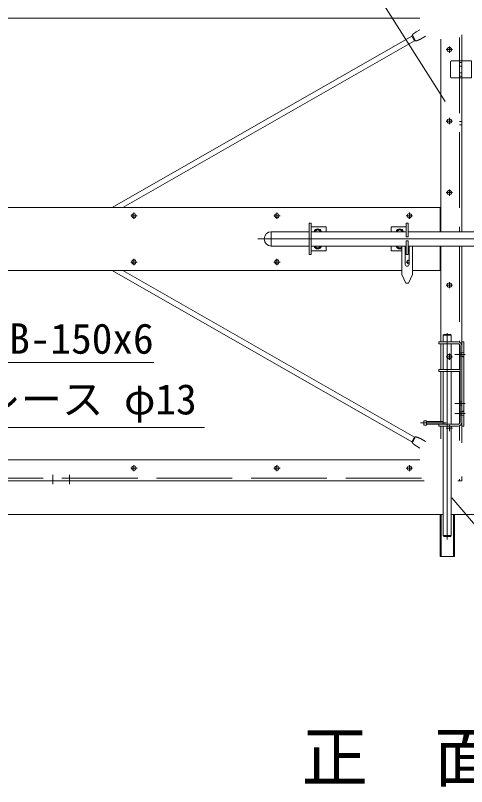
# Model space of a CAD drawing. Units: millimetres, scale not verified. Extents: x -6300 to 6300, y -4455 to 4455.
# Drawn here: x -3123 to -2050, y -822 to 1011 of the extents above; entities that cross this region are included whole.
import ezdxf
from ezdxf.enums import TextEntityAlignment as Align

# ---------------------------------------------------------------- set-up
doc = ezdxf.new("R2010")
doc.units = ezdxf.units.MM
doc.header["$LTSCALE"] = 30
doc.linetypes.add('DASHED', pattern=[7.5, 6, -1.5])
doc.linetypes.add('USER1', pattern=[50.8, 31.75, -6.35, 6.35, -6.35])
for name, color, linetype, lineweight in [('0-0_D-STR1', 1, 'Continuous', 18), ('0-1_D-BMK', 2, 'USER1', 13), ('0-3_D-BGD', 7, 'Continuous', 9), ('0-5_D-STR-TXT', 7, 'Continuous', 9), ('0-8_D-TTL-TXT', 7, 'Continuous', 18), ('0-9_D-STR2', 7, 'Continuous', 9), ('0-A_D-STR3', 3, 'Continuous', 13)]:
    doc.layers.add(name, color=color, linetype=linetype, lineweight=lineweight)
doc.styles.add('ＭＳ ゴシック', font='')
doc.styles.get('ＭＳ ゴシック').set_extended_font_data('MS Gothic')

msp = doc.modelspace()

# ---------------------------------------------------------------- linework, layer by layer
at = {"layer": '0-0_D-STR1'}
for p, q in [((-2161.01, 1004.73), (-3861.01, 1004.73)), ((-2111.01, 954.73), (-2111.01, 496.73)), ((-2061.01, 964.73), (-2061.01, 496.73)), ((-2111.01, 554.73), (-3911.01, 554.73)), ((-2113.01, 554.73), (-2113.01, 496.73)), ((-2113.01, 462.73), (-2113.01, 404.73)), ((-2111.01, 462.73), (-2111.01, 234.73)), ((-2061.01, 462.73), (-2061.01, -5.27)), ((-2203.76, 404.73), (-3911.01, 404.73)), ((-2110.72, 404.73), (-2178.76, 404.73)), ((-2111.01, 230.23), (-2111.01, 169.23)), ((-2111.01, 164.73), (-2111.01, 45.23)), ((-2111.01, 34.73), (-2111.01, 4.73)), ((-2161.01, -45.27), (-3861.01, -45.27)), ((-2061.01, -85.27), (-2061.01, -95.27)), ((-2151.01, -95.27), (-3871.01, -95.27)), ((-2061.01, -95.27), (-2071.01, -95.27))]:
    msp.add_line(p, q, dxfattribs=at)
at = {"layer": '0-0_D-STR1', "linetype": 'DASHED'}
for p, q in [((-2067.01, 958.73), (-2067.01, 496.73)), ((-2061.01, 898.73), (-2067.01, 898.73)), ((-2061.01, 890.73), (-2067.01, 890.73)), ((-2061.01, 874.73), (-2067.01, 874.73)), ((-2061.01, 866.73), (-2067.01, 866.73)), ((-2061.01, 758.73), (-2067.01, 758.73)), ((-2061.01, 750.73), (-2067.01, 750.73)), ((-2067.01, 462.73), (-2067.01, 234.22)), ((-2067.01, 229.09), (-2067.01, 169.23)), ((-2067.01, 208.73), (-2061.01, 208.73)), ((-2067.01, 200.73), (-2061.01, 200.73)), ((-2067.01, 164.73), (-2067.01, 40.38)), ((-2067.01, 92.73), (-2061.01, 92.73)), ((-2067.01, 84.73), (-2061.01, 84.73)), ((-2067.01, 68.73), (-2061.01, 68.73)), ((-2067.01, 60.73), (-2061.01, 60.73)), ((-2067.01, 35.25), (-2067.01, 0.73)), ((-2157.01, -89.27), (-3865.01, -89.27)), ((-2067.01, -91.27), (-2067.01, -95.27))]:
    msp.add_line(p, q, dxfattribs=at)
at = {"layer": '0-1_D-BMK'}
for p, q in [((-2091.01, 937.17), (-2091.01, 922.29)), ((-2098.45, 929.73), (-2083.57, 929.73)), ((-2098.45, 759.73), (-2083.57, 759.73)), ((-2091.01, 767.17), (-2091.01, 752.29)), ((-2098.45, 589.73), (-2083.57, 589.73)), ((-2091.01, 597.17), (-2091.01, 582.29)), ((-2848.45, 534.73), (-2833.57, 534.73)), ((-2841.01, 542.17), (-2841.01, 527.29)), ((-2508.45, 534.73), (-2493.57, 534.73)), ((-2501.01, 542.17), (-2501.01, 527.29)), ((-2193.45, 534.73), (-2178.57, 534.73)), ((-2186.01, 542.17), (-2186.01, 527.29)), ((-1615.25, 479.73), (-2546.25, 479.73)), ((-2848.45, 424.73), (-2833.57, 424.73)), ((-2841.01, 432.17), (-2841.01, 417.29)), ((-2508.45, 424.73), (-2493.57, 424.73)), ((-2501.01, 432.17), (-2501.01, 417.29)), ((-2186.76, 424.73), (-2193.45, 424.73)), ((-2098.45, 369.73), (-2083.57, 369.73)), ((-2091.01, 377.17), (-2091.01, 362.29)), ((-2096.01, 255.57), (-2096.01, -235.13)), ((-2091.01, 207.17), (-2091.01, 192.29)), ((-2053.01, 204.73), (-2078.01, 204.73)), ((-2098.45, 199.73), (-2083.57, 199.73)), ((-2053.01, 88.73), (-2078.01, 88.73)), ((-2053.01, 64.73), (-2078.01, 64.73)), ((-2159.52, 42.23), (-2098.49, 42.23)), ((-2091.01, 37.17), (-2091.01, 22.29)), ((-2098.45, 29.73), (-2083.57, 29.73)), ((-2848.45, -65.27), (-2833.57, -65.27)), ((-2841.01, -57.83), (-2841.01, -72.71)), ((-2508.45, -65.27), (-2493.57, -65.27)), ((-2501.01, -57.83), (-2501.01, -72.71)), ((-2193.45, -65.27), (-2178.57, -65.27)), ((-2186.01, -57.83), (-2186.01, -72.71)), ((-3033.72, -103.27), (-3033.72, -81.27)), ((-2993.72, -103.27), (-2993.72, -81.27))]:
    msp.add_line(p, q, dxfattribs=at)
at = {"layer": '0-3_D-BGD'}
msp.add_line((-3799.51, -175.27), (-2105.51, -175.27), dxfattribs=at)
at = {"layer": '0-5_D-STR-TXT'}
for points in [[(-3115.92, 1182.05), (-2338.66, 1182.05), (-2101.14, 806.25)], [(-2793.74, 186.25), (-3204.43, 186.25), (-3327.11, 402.99)], [(-2673.15, 31.67), (-3309.43, 31.67), (-3414.53, 239.2)], [(-1267.26, -432.42), (-1831.78, -432.42), (-2085.21, -135.61)]]:
    msp.add_lwpolyline(points, dxfattribs=at)
at = {"layer": '0-8_D-TTL-TXT', "color": 3}
msp.add_line((-2424.01, 442.23), (-2419.51, 442.23), dxfattribs=at)
at = {"layer": '0-9_D-STR2'}
msp.add_line((-2086.51, -175.27), (-2012.51, -175.27), dxfattribs=at)
at = {"layer": '0-A_D-STR3'}
for p, q in [((-2161.01, 976.97), (-2169.62, 972.04)), ((-2892.55, 554.73), (-2179.96, 961.93)), ((-2179.96, 961.93), (-2173.66, 950.9)), ((-2178.95, 964.19), (-2171.2, 950.62)), ((-2147.77, 961.49), (-2159.7, 954.68)), ((-2866.96, 554.73), (-2173.66, 950.9)), ((-2061.01, 862.73), (-2038.01, 862.73)), ((-2424.01, 517.23), (-2424.01, 442.23)), ((-2424.01, 517.23), (-2419.51, 517.23)), ((-2419.51, 517.23), (-2419.51, 442.23)), ((-2193.51, 517.23), (-2193.51, 484.73)), ((-2189.01, 517.23), (-2193.51, 517.23)), ((-2189.01, 517.23), (-2189.01, 484.73)), ((-2514.25, 496.73), (-2514.25, 462.73)), ((-2424.01, 496.73), (-2514.25, 496.73)), ((-2419.51, 508.23), (-2384.01, 508.23)), ((-2193.51, 496.73), (-2419.51, 496.73)), ((-2404.01, 502.23), (-2410.51, 498.49)), ((-2410.51, 498.49), (-2410.51, 496.73)), ((-2404.01, 502.23), (-2397.51, 498.49)), ((-2397.51, 498.49), (-2397.51, 496.73)), ((-2384.01, 508.23), (-2384.01, 496.73)), ((-2229.01, 508.23), (-2229.01, 496.73)), ((-2193.51, 508.23), (-2229.01, 508.23)), ((-2209.01, 502.23), (-2215.51, 498.49)), ((-2215.51, 498.49), (-2215.51, 496.73)), ((-2209.01, 502.23), (-2202.51, 498.49)), ((-2202.51, 498.49), (-2202.51, 496.73)), ((-1910.01, 496.73), (-2189.01, 496.73)), ((-2189.01, 484.73), (-2193.51, 484.73)), ((-2424.01, 462.73), (-2514.25, 462.73)), ((-2193.51, 462.73), (-2419.51, 462.73)), ((-2410.51, 462.73), (-2410.51, 460.97)), ((-2404.01, 457.23), (-2410.51, 460.97)), ((-2404.01, 457.23), (-2397.51, 460.97)), ((-2397.51, 462.73), (-2397.51, 460.97)), ((-2384.01, 462.73), (-2384.01, 451.23)), ((-2229.01, 462.73), (-2229.01, 451.23)), ((-2215.51, 462.73), (-2215.51, 460.97)), ((-2209.01, 457.23), (-2215.51, 460.97)), ((-2209.01, 457.23), (-2203.76, 460.26)), ((-2203.76, 462.73), (-2203.76, 394.73)), ((-2195.76, 462.73), (-2195.76, 419.23)), ((-2193.51, 474.73), (-2193.51, 442.23)), ((-2189.01, 474.73), (-2193.51, 474.73)), ((-2189.01, 474.73), (-2189.01, 442.23)), ((-1910.01, 462.73), (-2189.01, 462.73)), ((-2186.76, 462.73), (-2186.76, 419.23)), ((-2178.76, 462.73), (-2178.76, 394.73)), ((-2419.51, 451.23), (-2384.01, 451.23)), ((-2203.76, 451.23), (-2229.01, 451.23)), ((-2193.51, 451.23), (-2195.76, 451.23)), ((-2189.01, 442.23), (-2193.51, 442.23)), ((-2179.96, -2.46), (-2892.55, 404.73)), ((-2173.66, 8.57), (-2866.96, 404.73)), ((-2194.26, 374.73), (-2203.76, 394.73)), ((-2188.26, 374.73), (-2178.76, 394.73)), ((-2188.26, 374.73), (-2194.26, 374.73)), ((-2103.51, 252.48), (-2105.51, 250.48)), ((-2105.51, 250.48), (-2086.51, 250.48)), ((-2105.51, 234.73), (-2105.51, 250.48)), ((-2103.51, 252.48), (-2088.51, 252.48)), ((-2086.51, 250.48), (-2088.51, 252.48)), ((-2086.51, 234.73), (-2086.51, 250.48)), ((-2116.01, 234.73), (-2070.01, 234.73)), ((-2116.01, 230.23), (-2116.01, 234.73)), ((-2116.01, 230.23), (-2070.01, 230.23)), ((-2105.51, 169.23), (-2105.51, 230.23)), ((-2086.51, 169.23), (-2086.51, 230.23)), ((-2065.51, 43.73), (-2065.51, 225.73)), ((-2056.51, 234.73), (-2061.01, 234.73)), ((-2061.01, 34.73), (-2061.01, 234.73)), ((-2061.01, 225.73), (-2061.01, 43.73)), ((-2056.51, 34.73), (-2056.51, 234.73)), ((-2116.01, 169.23), (-2065.51, 169.23)), ((-2116.01, 164.73), (-2116.01, 169.23)), ((-2116.01, 164.73), (-2065.51, 164.73)), ((-2105.51, 39.23), (-2105.51, 164.73)), ((-2086.51, 39.23), (-2086.51, 164.73)), ((-2151.51, 37.23), (-2145.51, 37.23)), ((-2145.51, 37.23), (-2145.51, 47.23)), ((-2105.51, 45.23), (-2145.51, 45.23)), ((-2105.51, 39.23), (-2145.51, 39.23)), ((-2116.01, 34.73), (-2116.01, 39.23)), ((-2070.01, 39.23), (-2116.01, 39.23)), ((-2070.01, 34.73), (-2116.01, 34.73)), ((-2105.51, -225.77), (-2105.51, 34.73)), ((-2086.51, -225.77), (-2086.51, 34.73)), ((-2056.51, 34.73), (-2061.01, 34.73)), ((-2173.66, 8.57), (-2179.96, -2.46)), ((-2171.2, 8.84), (-2178.95, -4.72)), ((-2147.77, -2.03), (-2159.7, 4.79)), ((-2161.01, -17.5), (-2169.62, -12.58)), ((-2113.01, -175.27), (-2113.01, -275.27)), ((-2110.71, -175.27), (-2110.71, -275.27)), ((-2081.31, -275.27), (-2081.31, -175.27)), ((-2086.51, -225.77), (-2105.51, -225.77)), ((-2103.51, -227.77), (-2105.51, -225.77)), ((-2103.51, -227.77), (-2088.51, -227.77)), ((-2086.51, -225.77), (-2088.51, -227.77))]:
    msp.add_line(p, q, dxfattribs=at)
at = {"layer": '0-A_D-STR3', "linetype": 'DASHED'}
for p, q in [((-2088.01, 864.73), (-2088.01, 900.73)), ((-2086.01, 902.73), (-2061.01, 902.73)), ((-2061.01, 862.73), (-2086.01, 862.73)), ((-2065.51, 208.73), (-2061.01, 208.73)), ((-2060.91, 208.73), (-2056.51, 210.73)), ((-2065.51, 200.73), (-2061.01, 200.73)), ((-2060.91, 200.73), (-2056.51, 198.73)), ((-2065.51, 68.73), (-2061.01, 68.73)), ((-2065.51, 60.73), (-2061.01, 60.73)), ((-2060.91, 68.73), (-2056.51, 70.73)), ((-2060.91, 60.73), (-2056.51, 58.73))]:
    msp.add_line(p, q, dxfattribs=at)
at = {"layer": '0-A_D-STR3'}
for points in [[(-2173.87, 969.13), (-2173.67, 969.28), (-2173.47, 969.42), (-2173.27, 969.57), (-2173.07, 969.71), (-2172.87, 969.85), (-2172.66, 969.99), (-2172.46, 970.14), (-2172.26, 970.28), (-2172.06, 970.42), (-2171.86, 970.56), (-2171.66, 970.7), (-2171.46, 970.83), (-2171.25, 970.97), (-2171.05, 971.11), (-2170.85, 971.24), (-2170.64, 971.38), (-2170.44, 971.51), (-2170.24, 971.65), (-2170.03, 971.78), (-2169.82, 971.91), (-2169.62, 972.04)], [(-2179.96, 961.93), (-2179.87, 962.15), (-2179.77, 962.38), (-2179.68, 962.61), (-2179.58, 962.84), (-2179.48, 963.06), (-2179.38, 963.29), (-2179.28, 963.52), (-2179.18, 963.74), (-2179.07, 963.96), (-2178.96, 964.18), (-2178.84, 964.39), (-2178.72, 964.6), (-2178.59, 964.81), (-2178.46, 965.01), (-2178.32, 965.21), (-2178.17, 965.41), (-2178.02, 965.6), (-2177.86, 965.78), (-2177.7, 965.97), (-2177.53, 966.15), (-2177.36, 966.32), (-2177.19, 966.5), (-2177.01, 966.67), (-2176.83, 966.83), (-2176.64, 967), (-2176.45, 967.16), (-2176.26, 967.32), (-2176.07, 967.48), (-2175.88, 967.64), (-2175.68, 967.79), (-2175.48, 967.94), (-2175.28, 968.1), (-2175.08, 968.25), (-2174.88, 968.4), (-2174.68, 968.54), (-2174.48, 968.69), (-2174.27, 968.84), (-2174.07, 968.99), (-2173.87, 969.13)], [(-2164.36, 952.49), (-2164.14, 952.59), (-2163.91, 952.69), (-2163.68, 952.79), (-2163.46, 952.89), (-2163.23, 952.99), (-2163.01, 953.09), (-2162.78, 953.2), (-2162.56, 953.3), (-2162.34, 953.4), (-2162.11, 953.5), (-2161.89, 953.61), (-2161.67, 953.71), (-2161.45, 953.81), (-2161.23, 953.92), (-2161.01, 954.03), (-2160.79, 954.13), (-2160.57, 954.24), (-2160.35, 954.35), (-2160.13, 954.46), (-2159.91, 954.57), (-2159.7, 954.68)], [(-2173.66, 950.9), (-2173.42, 950.87), (-2173.17, 950.84), (-2172.93, 950.8), (-2172.68, 950.77), (-2172.44, 950.74), (-2172.19, 950.71), (-2171.95, 950.68), (-2171.7, 950.66), (-2171.46, 950.64), (-2171.21, 950.62), (-2170.97, 950.62), (-2170.73, 950.61), (-2170.48, 950.62), (-2170.24, 950.63), (-2170, 950.65), (-2169.76, 950.68), (-2169.51, 950.72), (-2169.27, 950.76), (-2169.03, 950.8), (-2168.8, 950.85), (-2168.56, 950.91), (-2168.32, 950.97), (-2168.08, 951.04), (-2167.84, 951.11), (-2167.61, 951.19), (-2167.37, 951.27), (-2167.14, 951.35), (-2166.9, 951.44), (-2166.67, 951.52), (-2166.44, 951.62), (-2166.2, 951.71), (-2165.97, 951.8), (-2165.74, 951.9), (-2165.51, 952), (-2165.28, 952.1), (-2165.05, 952.2), (-2164.82, 952.29), (-2164.59, 952.39), (-2164.36, 952.49)], [(-2061.01, 902.73), (-2038.01, 902.73), (-2038.01, 862.73)], [(-2151.51, 37.23), (-2151.51, 47.23), (-2145.51, 47.23)], [(-2173.66, 8.57), (-2173.42, 8.6), (-2173.17, 8.63), (-2172.93, 8.66), (-2172.68, 8.7), (-2172.44, 8.73), (-2172.19, 8.76), (-2171.95, 8.78), (-2171.7, 8.81), (-2171.46, 8.83), (-2171.21, 8.84), (-2170.97, 8.85), (-2170.73, 8.85), (-2170.48, 8.85), (-2170.24, 8.83), (-2170, 8.81), (-2169.76, 8.78), (-2169.51, 8.75), (-2169.27, 8.71), (-2169.03, 8.66), (-2168.8, 8.61), (-2168.56, 8.55), (-2168.32, 8.49), (-2168.08, 8.43), (-2167.84, 8.35), (-2167.61, 8.28), (-2167.37, 8.2), (-2167.14, 8.12), (-2166.9, 8.03), (-2166.67, 7.94), (-2166.44, 7.85), (-2166.2, 7.76), (-2165.97, 7.66), (-2165.74, 7.57), (-2165.51, 7.47), (-2165.28, 7.37), (-2165.05, 7.27), (-2164.82, 7.17), (-2164.59, 7.07), (-2164.36, 6.97)], [(-2164.36, 6.97), (-2164.14, 6.87), (-2163.91, 6.77), (-2163.68, 6.67), (-2163.46, 6.57), (-2163.23, 6.47), (-2163.01, 6.37), (-2162.78, 6.27), (-2162.56, 6.17), (-2162.34, 6.07), (-2162.11, 5.96), (-2161.89, 5.86), (-2161.67, 5.76), (-2161.45, 5.65), (-2161.23, 5.55), (-2161.01, 5.44), (-2160.79, 5.33), (-2160.57, 5.23), (-2160.35, 5.12), (-2160.13, 5.01), (-2159.91, 4.9), (-2159.7, 4.79)], [(-2179.96, -2.46), (-2179.87, -2.69), (-2179.77, -2.92), (-2179.68, -3.14), (-2179.58, -3.37), (-2179.48, -3.6), (-2179.38, -3.82), (-2179.28, -4.05), (-2179.18, -4.27), (-2179.07, -4.49), (-2178.96, -4.71), (-2178.84, -4.93), (-2178.72, -5.14), (-2178.59, -5.34), (-2178.46, -5.55), (-2178.32, -5.74), (-2178.17, -5.94), (-2178.02, -6.13), (-2177.86, -6.32), (-2177.7, -6.5), (-2177.53, -6.68), (-2177.36, -6.86), (-2177.19, -7.03), (-2177.01, -7.2), (-2176.83, -7.37), (-2176.64, -7.53), (-2176.45, -7.69), (-2176.26, -7.86), (-2176.07, -8.01), (-2175.88, -8.17), (-2175.68, -8.33), (-2175.48, -8.48), (-2175.28, -8.63), (-2175.08, -8.78), (-2174.88, -8.93), (-2174.68, -9.08), (-2174.48, -9.23), (-2174.27, -9.37), (-2174.07, -9.52), (-2173.87, -9.66)], [(-2173.87, -9.66), (-2173.67, -9.81), (-2173.47, -9.95), (-2173.27, -10.1), (-2173.07, -10.24), (-2172.87, -10.39), (-2172.66, -10.53), (-2172.46, -10.67), (-2172.26, -10.81), (-2172.06, -10.95), (-2171.86, -11.09), (-2171.66, -11.23), (-2171.46, -11.37), (-2171.25, -11.5), (-2171.05, -11.64), (-2170.85, -11.78), (-2170.64, -11.91), (-2170.44, -12.05), (-2170.24, -12.18), (-2170.03, -12.31), (-2169.82, -12.45), (-2169.62, -12.58)], [(-2113.01, -275.27), (-2079.01, -275.27), (-2079.01, -175.27)]]:
    msp.add_lwpolyline(points, dxfattribs=at)
for centre in [(-2091.01, 929.73), (-2091.01, 759.73), (-2091.01, 589.73), (-2841.01, 534.73), (-2501.01, 534.73), (-2186.01, 534.73), (-2841.01, 424.73), (-2501.01, 424.73), (-2091.01, 369.73), (-2091.01, 199.73), (-2841.01, -65.27), (-2501.01, -65.27), (-2186.01, -65.27)]:
    msp.add_circle(centre, 5.25, dxfattribs=at)
at = {"layer": '0-A_D-STR3', "linetype": 'DASHED'}
for centre, start, end in [((-2086.01, 900.73), 90, 180), ((-2086.01, 864.73), 180, 270)]:
    msp.add_arc(centre, 2, start, end, dxfattribs=at)
at = {"layer": '0-A_D-STR3'}
for centre, radius, start, end in [((-2514.25, 479.73), 17, 90, 270), ((-2404.01, 494.73), 9, 12.83959, 167.16041), ((-2404.01, 494.73), 6.5, 17.92021, 162.07979), ((-2209.01, 494.73), 9, 12.83959, 167.16041), ((-2209.01, 494.73), 6.5, 17.92021, 162.07979), ((-2404.01, 464.73), 9, 192.83959, 347.16041), ((-2404.01, 464.73), 6.5, 197.92021, 342.07979), ((-2209.01, 464.73), 9, 192.83959, 305.68533), ((-2209.01, 464.73), 6.5, 197.92022, 323.87107), ((-2186.01, 424.73), 5.25, 98.21383, 261.78617), ((-2191.26, 419.23), 4.5, 180, 0), ((-2070.01, 225.73), 9, 0, 90), ((-2070.01, 225.73), 4.5, 0, 90), ((-2070.01, 43.73), 9, 270, 0), ((-2070.01, 43.73), 4.5, 270, 0), ((-2091.01, 29.73), 5.25, 328.99759, 31.00241)]:
    msp.add_arc(centre, radius, start, end, dxfattribs=at)

# ---------------------------------------------------------------- texts
at = {"layer": '0-5_D-STR-TXT', "style": 'ＭＳ ゴシック'}
for s, p in [('FB-150x6', (-3186.59, 185.06)), ('ブレース φ13', (-3307.09, 40.78))]:
    msp.add_text(s, height=72.14, dxfattribs=at).set_placement(p, align=Align.BOTTOM_LEFT)
at = {"layer": '0-8_D-TTL-TXT', "style": 'ＭＳ ゴシック'}
msp.add_text('正\u3000面\u3000図', height=115.5, dxfattribs=at).set_placement((-2442.07, -844.39), align=Align.BOTTOM_LEFT)

doc.saveas('drawing.dxf')
